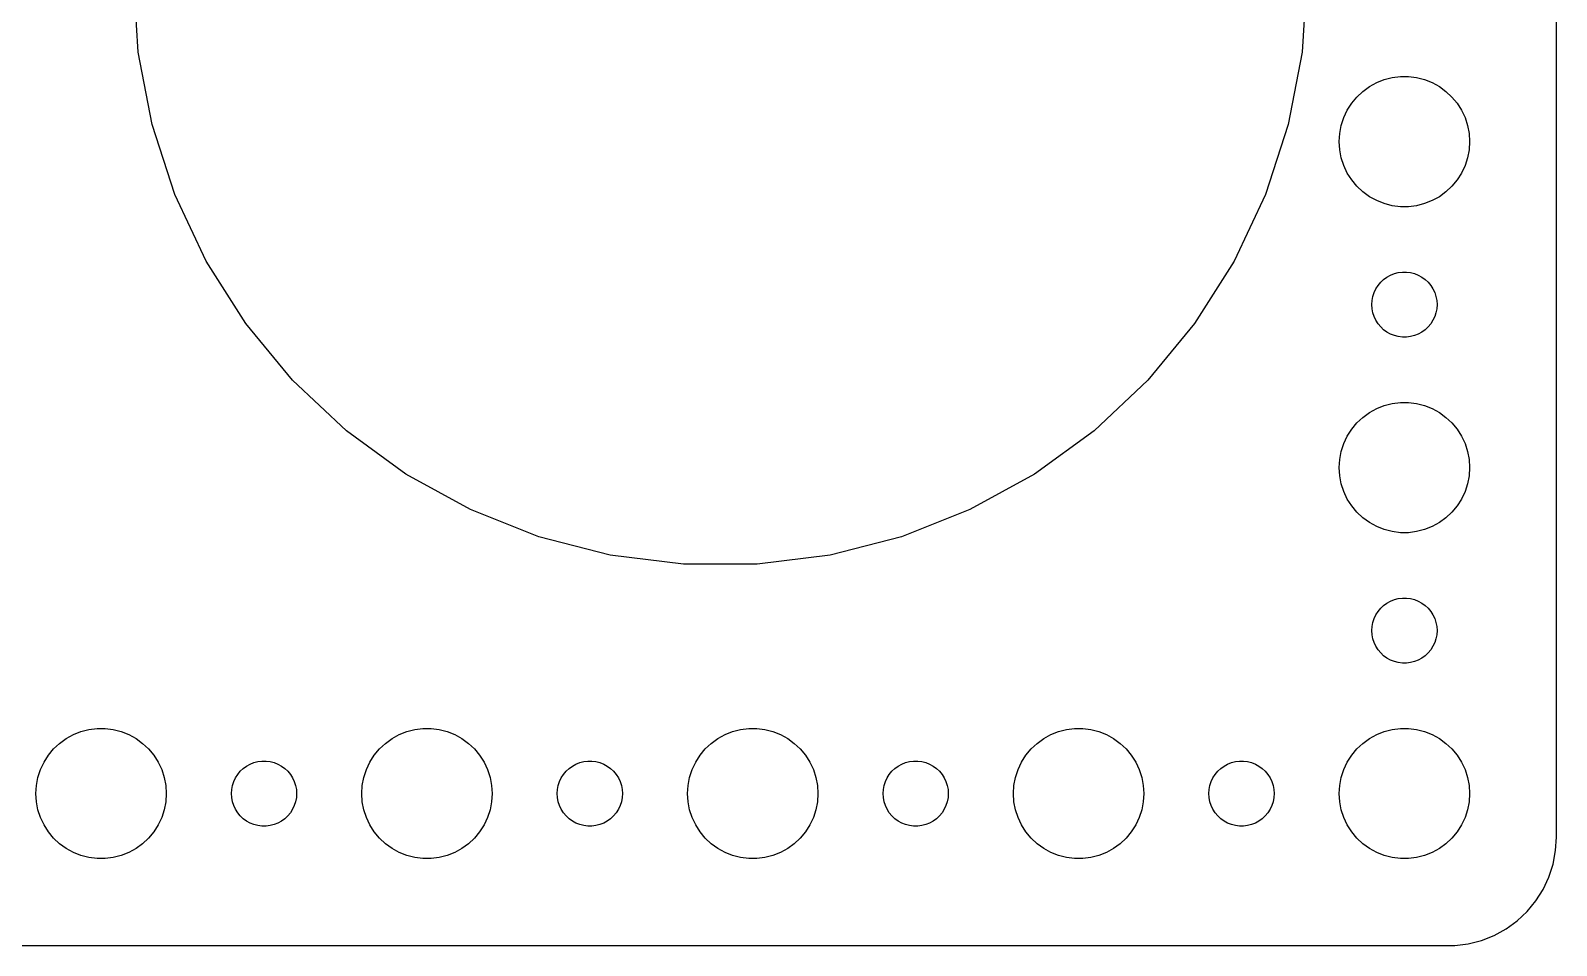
# Model space of a CAD drawing. Header units: metres. Extents: x -127 to 127, y -44 to 44.
# Drawn here: x 56.8 to 127, y -44.5 to -2.4 of the extents above; entities that cross this region are included whole.
import ezdxf

# ---------------------------------------------------------------- set-up
doc = ezdxf.new("R2010")
doc.units = ezdxf.units.M

msp = doc.modelspace()

# ---------------------------------------------------------------- linework, layer by layer
for p, q in [((127, -39.5), (127, 39.5)), ((61.7129, -3.38399), (61.5, 0)), ((115.5, 0), (115.287, -3.38399)), ((62.3483, -6.71461), (61.7129, -3.38399)), ((115.287, -3.38399), (114.652, -6.71461)), ((118.393, -4.96701), (118.723, -4.78551)), ((118.723, -4.78551), (119.073, -4.64682)), ((119.073, -4.64682), (119.438, -4.55313)), ((119.438, -4.55313), (119.812, -4.50591)), ((119.812, -4.50591), (120.188, -4.50591)), ((120.188, -4.50591), (120.562, -4.55313)), ((120.562, -4.55313), (120.927, -4.64682)), ((120.927, -4.64682), (121.277, -4.78551)), ((121.277, -4.78551), (121.607, -4.96701)), ((117.573, -5.73663), (117.813, -5.44635)), ((117.813, -5.44635), (118.088, -5.18845)), ((118.088, -5.18845), (118.393, -4.96701)), ((121.607, -4.96701), (121.912, -5.18845)), ((121.912, -5.18845), (122.187, -5.44635)), ((122.187, -5.44635), (122.427, -5.73663)), ((117.211, -6.39561), (117.371, -6.05473)), ((117.371, -6.05473), (117.573, -5.73663)), ((122.427, -5.73663), (122.629, -6.05473)), ((122.629, -6.05473), (122.789, -6.39561)), ((63.396, -9.93936), (62.3483, -6.71461)), ((114.652, -6.71461), (113.604, -9.93936)), ((117.024, -7.12399), (117.094, -6.75392)), ((117.094, -6.75392), (117.211, -6.39561)), ((122.789, -6.39561), (122.906, -6.75392)), ((122.906, -6.75392), (122.976, -7.12399)), ((117, -7.5), (117.024, -7.12399)), ((117.024, -7.87599), (117, -7.5)), ((122.976, -7.12399), (123, -7.5)), ((123, -7.5), (122.976, -7.87599)), ((117.094, -8.24606), (117.024, -7.87599)), ((117.211, -8.60437), (117.094, -8.24606)), ((122.906, -8.24606), (122.789, -8.60437)), ((122.976, -7.87599), (122.906, -8.24606)), ((117.371, -8.94525), (117.211, -8.60437)), ((117.573, -9.26335), (117.371, -8.94525)), ((122.629, -8.94525), (122.427, -9.26335)), ((122.789, -8.60437), (122.629, -8.94525)), ((117.813, -9.55363), (117.573, -9.26335)), ((118.088, -9.81154), (117.813, -9.55363)), ((118.393, -10.033), (118.088, -9.81154)), ((121.912, -9.81154), (121.607, -10.033)), ((122.187, -9.55363), (121.912, -9.81154)), ((122.427, -9.26335), (122.187, -9.55363)), ((64.8397, -13.0073), (63.396, -9.93936)), ((113.604, -9.93936), (112.16, -13.0073)), ((118.723, -10.2145), (118.393, -10.033)), ((119.073, -10.3532), (118.723, -10.2145)), ((119.438, -10.4469), (119.073, -10.3532)), ((119.812, -10.4941), (119.438, -10.4469)), ((120.188, -10.4941), (119.812, -10.4941)), ((120.562, -10.4469), (120.188, -10.4941)), ((120.927, -10.3532), (120.562, -10.4469)), ((121.277, -10.2145), (120.927, -10.3532)), ((121.607, -10.033), (121.277, -10.2145)), ((66.6565, -15.8702), (64.8397, -13.0073)), ((112.16, -13.0073), (110.343, -15.8702)), ((118.786, -14.1183), (118.907, -13.9732)), ((118.907, -13.9732), (119.044, -13.8442)), ((119.044, -13.8442), (119.196, -13.7335)), ((119.196, -13.7335), (119.361, -13.6427)), ((119.361, -13.6427), (119.536, -13.5734)), ((119.536, -13.5734), (119.719, -13.5266)), ((119.719, -13.5266), (119.906, -13.5029)), ((119.906, -13.5029), (120.094, -13.5029)), ((120.094, -13.5029), (120.281, -13.5266)), ((120.281, -13.5266), (120.464, -13.5734)), ((120.464, -13.5734), (120.639, -13.6427)), ((120.639, -13.6427), (120.804, -13.7335)), ((120.804, -13.7335), (120.956, -13.8442)), ((120.956, -13.8442), (121.093, -13.9732)), ((121.093, -13.9732), (121.214, -14.1183)), ((118.512, -14.812), (118.547, -14.627)), ((118.547, -14.627), (118.605, -14.4478)), ((118.605, -14.4478), (118.686, -14.2774)), ((118.686, -14.2774), (118.786, -14.1183)), ((121.214, -14.1183), (121.314, -14.2774)), ((121.314, -14.2774), (121.395, -14.4478)), ((121.395, -14.4478), (121.453, -14.627)), ((121.453, -14.627), (121.488, -14.812)), ((118.5, -15), (118.512, -14.812)), ((118.512, -15.188), (118.5, -15)), ((118.547, -15.373), (118.512, -15.188)), ((118.605, -15.5522), (118.547, -15.373)), ((121.453, -15.373), (121.395, -15.5522)), ((121.488, -15.188), (121.453, -15.373)), ((121.488, -14.812), (121.5, -15)), ((121.5, -15), (121.488, -15.188)), ((68.8178, -18.4828), (66.6565, -15.8702)), ((110.343, -15.8702), (108.182, -18.4828)), ((118.686, -15.7226), (118.605, -15.5522)), ((118.786, -15.8817), (118.686, -15.7226)), ((118.907, -16.0268), (118.786, -15.8817)), ((119.044, -16.1558), (118.907, -16.0268)), ((119.196, -16.2665), (119.044, -16.1558)), ((120.956, -16.1558), (120.804, -16.2665)), ((121.093, -16.0268), (120.956, -16.1558)), ((121.214, -15.8817), (121.093, -16.0268)), ((121.314, -15.7226), (121.214, -15.8817)), ((121.395, -15.5522), (121.314, -15.7226)), ((119.361, -16.3572), (119.196, -16.2665)), ((119.536, -16.4266), (119.361, -16.3572)), ((119.719, -16.4734), (119.536, -16.4266)), ((119.906, -16.497), (119.719, -16.4734)), ((120.094, -16.497), (119.906, -16.497)), ((120.281, -16.4734), (120.094, -16.497)), ((120.464, -16.4266), (120.281, -16.4734)), ((120.639, -16.3572), (120.464, -16.4266)), ((120.804, -16.2665), (120.639, -16.3572)), ((71.2896, -20.8038), (68.8178, -18.4828)), ((108.182, -18.4828), (105.71, -20.8038)), ((118.723, -19.7855), (119.073, -19.6468)), ((119.073, -19.6468), (119.438, -19.5531)), ((119.438, -19.5531), (119.812, -19.5059)), ((119.812, -19.5059), (120.188, -19.5059)), ((120.188, -19.5059), (120.562, -19.5531)), ((120.562, -19.5531), (120.927, -19.6468)), ((120.927, -19.6468), (121.277, -19.7855)), ((117.813, -20.4464), (118.088, -20.1884)), ((118.088, -20.1884), (118.393, -19.967)), ((118.393, -19.967), (118.723, -19.7855)), ((121.277, -19.7855), (121.607, -19.967)), ((121.607, -19.967), (121.912, -20.1884)), ((121.912, -20.1884), (122.187, -20.4464)), ((74.0327, -22.7968), (71.2896, -20.8038)), ((105.71, -20.8038), (102.967, -22.7968)), ((117.211, -21.3956), (117.371, -21.0547)), ((117.371, -21.0547), (117.573, -20.7366)), ((117.573, -20.7366), (117.813, -20.4464)), ((122.187, -20.4464), (122.427, -20.7366)), ((122.427, -20.7366), (122.629, -21.0547)), ((122.629, -21.0547), (122.789, -21.3956)), ((117.024, -22.124), (117.094, -21.7539)), ((117.094, -21.7539), (117.211, -21.3956)), ((122.789, -21.3956), (122.906, -21.7539)), ((122.906, -21.7539), (122.976, -22.124)), ((117, -22.5), (117.024, -22.124)), ((122.976, -22.124), (123, -22.5)), ((77.004, -24.4303), (74.0327, -22.7968)), ((102.967, -22.7968), (99.996, -24.4303)), ((117.024, -22.876), (117, -22.5)), ((117.094, -23.2461), (117.024, -22.876)), ((122.976, -22.876), (122.906, -23.2461)), ((123, -22.5), (122.976, -22.876)), ((117.211, -23.6044), (117.094, -23.2461)), ((117.371, -23.9453), (117.211, -23.6044)), ((122.789, -23.6044), (122.629, -23.9453)), ((122.906, -23.2461), (122.789, -23.6044)), ((80.1565, -25.6785), (77.004, -24.4303)), ((99.996, -24.4303), (96.8435, -25.6785)), ((117.573, -24.2634), (117.371, -23.9453)), ((117.813, -24.5536), (117.573, -24.2634)), ((118.088, -24.8115), (117.813, -24.5536)), ((122.187, -24.5536), (121.912, -24.8115)), ((122.427, -24.2634), (122.187, -24.5536)), ((122.629, -23.9453), (122.427, -24.2634)), ((118.393, -25.033), (118.088, -24.8115)), ((118.723, -25.2145), (118.393, -25.033)), ((119.073, -25.3532), (118.723, -25.2145)), ((121.277, -25.2145), (120.927, -25.3532)), ((121.607, -25.033), (121.277, -25.2145)), ((121.912, -24.8115), (121.607, -25.033)), ((83.4407, -26.5217), (80.1565, -25.6785)), ((96.8435, -25.6785), (93.5593, -26.5217)), ((119.438, -25.4469), (119.073, -25.3532)), ((119.812, -25.4941), (119.438, -25.4469)), ((120.188, -25.4941), (119.812, -25.4941)), ((120.562, -25.4469), (120.188, -25.4941)), ((120.927, -25.3532), (120.562, -25.4469)), ((86.8047, -26.9467), (83.4407, -26.5217)), ((93.5593, -26.5217), (90.1953, -26.9467)), ((90.1953, -26.9467), (86.8047, -26.9467)), ((119.044, -28.8442), (119.196, -28.7335)), ((119.196, -28.7335), (119.361, -28.6427)), ((119.361, -28.6427), (119.536, -28.5734)), ((119.536, -28.5734), (119.719, -28.5266)), ((119.719, -28.5266), (119.906, -28.503)), ((119.906, -28.503), (120.094, -28.503)), ((120.094, -28.503), (120.281, -28.5266)), ((120.281, -28.5266), (120.464, -28.5734)), ((120.464, -28.5734), (120.639, -28.6427)), ((120.639, -28.6427), (120.804, -28.7335)), ((120.804, -28.7335), (120.956, -28.8442)), ((118.547, -29.627), (118.605, -29.4478)), ((118.605, -29.4478), (118.686, -29.2774)), ((118.686, -29.2774), (118.786, -29.1183)), ((118.786, -29.1183), (118.907, -28.9732)), ((118.907, -28.9732), (119.044, -28.8442)), ((120.956, -28.8442), (121.093, -28.9732)), ((121.093, -28.9732), (121.214, -29.1183)), ((121.214, -29.1183), (121.314, -29.2774)), ((121.314, -29.2774), (121.395, -29.4478)), ((121.395, -29.4478), (121.453, -29.627)), ((118.5, -30), (118.512, -29.812)), ((118.512, -30.188), (118.5, -30)), ((118.512, -29.812), (118.547, -29.627)), ((118.547, -30.373), (118.512, -30.188)), ((121.453, -29.627), (121.488, -29.812)), ((121.488, -30.188), (121.453, -30.373)), ((121.488, -29.812), (121.5, -30)), ((121.5, -30), (121.488, -30.188)), ((118.605, -30.5522), (118.547, -30.373)), ((118.686, -30.7226), (118.605, -30.5522)), ((118.786, -30.8817), (118.686, -30.7226)), ((118.907, -31.0268), (118.786, -30.8817)), ((121.214, -30.8817), (121.093, -31.0268)), ((121.314, -30.7226), (121.214, -30.8817)), ((121.395, -30.5522), (121.314, -30.7226)), ((121.453, -30.373), (121.395, -30.5522)), ((119.044, -31.1558), (118.907, -31.0268)), ((119.196, -31.2665), (119.044, -31.1558)), ((119.361, -31.3572), (119.196, -31.2665)), ((119.536, -31.4266), (119.361, -31.3572)), ((119.719, -31.4734), (119.536, -31.4266)), ((119.906, -31.497), (119.719, -31.4734)), ((120.094, -31.497), (119.906, -31.497)), ((120.281, -31.4734), (120.094, -31.497)), ((120.464, -31.4266), (120.281, -31.4734)), ((120.639, -31.3572), (120.464, -31.4266)), ((120.804, -31.2665), (120.639, -31.3572)), ((120.956, -31.1558), (120.804, -31.2665)), ((121.093, -31.0268), (120.956, -31.1558)), ((58.0877, -35.1885), (58.3925, -34.967)), ((58.3925, -34.967), (58.7227, -34.7855)), ((58.7227, -34.7855), (59.0729, -34.6468)), ((59.0729, -34.6468), (59.4379, -34.5531)), ((59.4379, -34.5531), (59.8116, -34.5059)), ((59.8116, -34.5059), (60.1884, -34.5059)), ((60.1884, -34.5059), (60.5621, -34.5531)), ((60.5621, -34.5531), (60.927, -34.6468)), ((60.927, -34.6468), (61.2773, -34.7855)), ((61.2773, -34.7855), (61.6075, -34.967)), ((61.6075, -34.967), (61.9123, -35.1885)), ((73.0877, -35.1885), (73.3925, -34.967)), ((73.3925, -34.967), (73.7227, -34.7855)), ((73.7227, -34.7855), (74.073, -34.6468)), ((74.073, -34.6468), (74.4379, -34.5531)), ((74.4379, -34.5531), (74.8116, -34.5059)), ((74.8116, -34.5059), (75.1884, -34.5059)), ((75.1884, -34.5059), (75.5621, -34.5531)), ((75.5621, -34.5531), (75.927, -34.6468)), ((75.927, -34.6468), (76.2773, -34.7855)), ((76.2773, -34.7855), (76.6075, -34.967)), ((76.6075, -34.967), (76.9123, -35.1885)), ((88.0877, -35.1885), (88.3925, -34.967)), ((88.3925, -34.967), (88.7227, -34.7855)), ((88.7227, -34.7855), (89.073, -34.6468)), ((89.073, -34.6468), (89.4379, -34.5531)), ((89.4379, -34.5531), (89.8116, -34.5059)), ((89.8116, -34.5059), (90.1884, -34.5059)), ((90.1884, -34.5059), (90.5621, -34.5531)), ((90.5621, -34.5531), (90.927, -34.6468)), ((90.927, -34.6468), (91.2773, -34.7855)), ((91.2773, -34.7855), (91.6075, -34.967)), ((91.6075, -34.967), (91.9123, -35.1885)), ((103.088, -35.1885), (103.393, -34.967)), ((103.393, -34.967), (103.723, -34.7855)), ((103.723, -34.7855), (104.073, -34.6468)), ((104.073, -34.6468), (104.438, -34.5531)), ((104.438, -34.5531), (104.812, -34.5059)), ((104.812, -34.5059), (105.188, -34.5059)), ((105.188, -34.5059), (105.562, -34.5531)), ((105.562, -34.5531), (105.927, -34.6468)), ((105.927, -34.6468), (106.277, -34.7855)), ((106.277, -34.7855), (106.607, -34.967)), ((106.607, -34.967), (106.912, -35.1885)), ((118.088, -35.1885), (118.393, -34.967)), ((118.393, -34.967), (118.723, -34.7855)), ((118.723, -34.7855), (119.073, -34.6468)), ((119.073, -34.6468), (119.438, -34.5531)), ((119.438, -34.5531), (119.812, -34.5059)), ((119.812, -34.5059), (120.188, -34.5059)), ((120.188, -34.5059), (120.562, -34.5531)), ((120.562, -34.5531), (120.927, -34.6468)), ((120.927, -34.6468), (121.277, -34.7855)), ((121.277, -34.7855), (121.607, -34.967)), ((121.607, -34.967), (121.912, -35.1885)), ((57.3711, -36.0547), (57.5729, -35.7366)), ((57.5729, -35.7366), (57.8131, -35.4464)), ((57.8131, -35.4464), (58.0877, -35.1885)), ((61.9123, -35.1885), (62.1869, -35.4464)), ((62.1869, -35.4464), (62.427, -35.7366)), ((62.427, -35.7366), (62.6289, -36.0547)), ((72.3711, -36.0547), (72.573, -35.7366)), ((72.573, -35.7366), (72.8131, -35.4464)), ((72.8131, -35.4464), (73.0877, -35.1885)), ((76.9123, -35.1885), (77.1869, -35.4464)), ((77.1869, -35.4464), (77.427, -35.7366)), ((77.427, -35.7366), (77.6289, -36.0547)), ((87.3711, -36.0547), (87.573, -35.7366)), ((87.573, -35.7366), (87.8131, -35.4464)), ((87.8131, -35.4464), (88.0877, -35.1885)), ((91.9123, -35.1885), (92.1869, -35.4464)), ((92.1869, -35.4464), (92.427, -35.7366)), ((92.427, -35.7366), (92.6289, -36.0547)), ((102.371, -36.0547), (102.573, -35.7366)), ((102.573, -35.7366), (102.813, -35.4464)), ((102.813, -35.4464), (103.088, -35.1885)), ((106.912, -35.1885), (107.187, -35.4464)), ((107.187, -35.4464), (107.427, -35.7366)), ((107.427, -35.7366), (107.629, -36.0547)), ((117.371, -36.0547), (117.573, -35.7366)), ((117.573, -35.7366), (117.813, -35.4464)), ((117.813, -35.4464), (118.088, -35.1885)), ((121.912, -35.1885), (122.187, -35.4464)), ((122.187, -35.4464), (122.427, -35.7366)), ((122.427, -35.7366), (122.629, -36.0547)), ((57.0942, -36.7539), (57.2107, -36.3956)), ((57.2107, -36.3956), (57.3711, -36.0547)), ((62.6289, -36.0547), (62.7893, -36.3956)), ((62.7893, -36.3956), (62.9057, -36.7539)), ((66.2865, -36.6183), (66.4065, -36.4732)), ((66.4065, -36.4732), (66.5439, -36.3442)), ((66.5439, -36.3442), (66.6963, -36.2335)), ((66.6963, -36.2335), (66.8613, -36.1428)), ((66.8613, -36.1428), (67.0365, -36.0734)), ((67.0365, -36.0734), (67.2189, -36.0266)), ((67.2189, -36.0266), (67.4058, -36.003)), ((67.4058, -36.003), (67.5942, -36.003)), ((67.5942, -36.003), (67.7811, -36.0266)), ((67.7811, -36.0266), (67.9635, -36.0734)), ((67.9635, -36.0734), (68.1387, -36.1428)), ((68.1387, -36.1428), (68.3037, -36.2335)), ((68.3037, -36.2335), (68.4561, -36.3442)), ((68.4561, -36.3442), (68.5934, -36.4732)), ((68.5934, -36.4732), (68.7135, -36.6183)), ((72.0943, -36.7539), (72.2107, -36.3956)), ((72.2107, -36.3956), (72.3711, -36.0547)), ((77.6289, -36.0547), (77.7893, -36.3956)), ((77.7893, -36.3956), (77.9057, -36.7539)), ((81.2865, -36.6183), (81.4065, -36.4732)), ((81.4065, -36.4732), (81.5439, -36.3442)), ((81.5439, -36.3442), (81.6963, -36.2335)), ((81.6963, -36.2335), (81.8613, -36.1428)), ((81.8613, -36.1428), (82.0365, -36.0734)), ((82.0365, -36.0734), (82.2189, -36.0266)), ((82.2189, -36.0266), (82.4058, -36.003)), ((82.4058, -36.003), (82.5942, -36.003)), ((82.5942, -36.003), (82.7811, -36.0266)), ((82.7811, -36.0266), (82.9635, -36.0734)), ((82.9635, -36.0734), (83.1387, -36.1428)), ((83.1387, -36.1428), (83.3037, -36.2335)), ((83.3037, -36.2335), (83.4561, -36.3442)), ((83.4561, -36.3442), (83.5934, -36.4732)), ((83.5934, -36.4732), (83.7135, -36.6183)), ((87.0943, -36.7539), (87.2107, -36.3956)), ((87.2107, -36.3956), (87.3711, -36.0547)), ((92.6289, -36.0547), (92.7893, -36.3956)), ((92.7893, -36.3956), (92.9057, -36.7539)), ((96.2865, -36.6183), (96.4065, -36.4732)), ((96.4065, -36.4732), (96.5439, -36.3442)), ((96.5439, -36.3442), (96.6963, -36.2335)), ((96.6963, -36.2335), (96.8613, -36.1428)), ((96.8613, -36.1428), (97.0365, -36.0734)), ((97.0365, -36.0734), (97.2189, -36.0266)), ((97.2189, -36.0266), (97.4058, -36.003)), ((97.4058, -36.003), (97.5942, -36.003)), ((97.5942, -36.003), (97.7811, -36.0266)), ((97.7811, -36.0266), (97.9635, -36.0734)), ((97.9635, -36.0734), (98.1387, -36.1428)), ((98.1387, -36.1428), (98.3037, -36.2335)), ((98.3037, -36.2335), (98.4561, -36.3442)), ((98.4561, -36.3442), (98.5934, -36.4732)), ((98.5934, -36.4732), (98.7135, -36.6183)), ((102.094, -36.7539), (102.211, -36.3956)), ((102.211, -36.3956), (102.371, -36.0547)), ((107.629, -36.0547), (107.789, -36.3956)), ((107.789, -36.3956), (107.906, -36.7539)), ((111.286, -36.6183), (111.407, -36.4732)), ((111.407, -36.4732), (111.544, -36.3442)), ((111.544, -36.3442), (111.696, -36.2335)), ((111.696, -36.2335), (111.861, -36.1428)), ((111.861, -36.1428), (112.036, -36.0734)), ((112.036, -36.0734), (112.219, -36.0266)), ((112.219, -36.0266), (112.406, -36.003)), ((112.406, -36.003), (112.594, -36.003)), ((112.594, -36.003), (112.781, -36.0266)), ((112.781, -36.0266), (112.964, -36.0734)), ((112.964, -36.0734), (113.139, -36.1428)), ((113.139, -36.1428), (113.304, -36.2335)), ((113.304, -36.2335), (113.456, -36.3442)), ((113.456, -36.3442), (113.593, -36.4732)), ((113.593, -36.4732), (113.714, -36.6183)), ((117.094, -36.7539), (117.211, -36.3956)), ((117.211, -36.3956), (117.371, -36.0547)), ((122.629, -36.0547), (122.789, -36.3956)), ((122.789, -36.3956), (122.906, -36.7539)), ((57, -37.5), (57.0237, -37.124)), ((57.0237, -37.124), (57.0942, -36.7539)), ((62.9057, -36.7539), (62.9763, -37.124)), ((62.9763, -37.124), (63, -37.5)), ((66.0118, -37.312), (66.0471, -37.127)), ((66.0471, -37.127), (66.1053, -36.9478)), ((66.1053, -36.9478), (66.1855, -36.7774)), ((66.1855, -36.7774), (66.2865, -36.6183)), ((68.7135, -36.6183), (68.8145, -36.7774)), ((68.8145, -36.7774), (68.8947, -36.9478)), ((68.8947, -36.9478), (68.9529, -37.127)), ((68.9529, -37.127), (68.9882, -37.312)), ((72, -37.5), (72.0237, -37.124)), ((72.0237, -37.124), (72.0943, -36.7539)), ((77.9057, -36.7539), (77.9763, -37.124)), ((77.9763, -37.124), (78, -37.5)), ((81.0118, -37.312), (81.0471, -37.127)), ((81.0471, -37.127), (81.1053, -36.9478)), ((81.1053, -36.9478), (81.1855, -36.7774)), ((81.1855, -36.7774), (81.2865, -36.6183)), ((83.7135, -36.6183), (83.8145, -36.7774)), ((83.8145, -36.7774), (83.8947, -36.9478)), ((83.8947, -36.9478), (83.9529, -37.127)), ((83.9529, -37.127), (83.9882, -37.312)), ((87, -37.5), (87.0237, -37.124)), ((87.0237, -37.124), (87.0943, -36.7539)), ((92.9057, -36.7539), (92.9763, -37.124)), ((92.9763, -37.124), (93, -37.5)), ((96.0118, -37.312), (96.0471, -37.127)), ((96.0471, -37.127), (96.1053, -36.9478)), ((96.1053, -36.9478), (96.1855, -36.7774)), ((96.1855, -36.7774), (96.2865, -36.6183)), ((98.7135, -36.6183), (98.8145, -36.7774)), ((98.8145, -36.7774), (98.8947, -36.9478)), ((98.8947, -36.9478), (98.9529, -37.127)), ((98.9529, -37.127), (98.9882, -37.312)), ((102, -37.5), (102.024, -37.124)), ((102.024, -37.124), (102.094, -36.7539)), ((107.906, -36.7539), (107.976, -37.124)), ((107.976, -37.124), (108, -37.5)), ((111.012, -37.312), (111.047, -37.127)), ((111.047, -37.127), (111.105, -36.9478)), ((111.105, -36.9478), (111.186, -36.7774)), ((111.186, -36.7774), (111.286, -36.6183)), ((113.714, -36.6183), (113.814, -36.7774)), ((113.814, -36.7774), (113.895, -36.9478)), ((113.895, -36.9478), (113.953, -37.127)), ((113.953, -37.127), (113.988, -37.312)), ((117, -37.5), (117.024, -37.124)), ((117.024, -37.124), (117.094, -36.7539)), ((122.906, -36.7539), (122.976, -37.124)), ((122.976, -37.124), (123, -37.5)), ((57.0237, -37.876), (57, -37.5)), ((57.0942, -38.2461), (57.0237, -37.876)), ((62.9763, -37.876), (62.9057, -38.2461)), ((63, -37.5), (62.9763, -37.876)), ((66, -37.5), (66.0118, -37.312)), ((66.0118, -37.688), (66, -37.5)), ((66.0471, -37.873), (66.0118, -37.688)), ((66.1053, -38.0522), (66.0471, -37.873)), ((68.9529, -37.873), (68.8947, -38.0522)), ((68.9882, -37.688), (68.9529, -37.873)), ((68.9882, -37.312), (69, -37.5)), ((69, -37.5), (68.9882, -37.688)), ((72.0237, -37.876), (72, -37.5)), ((72.0943, -38.2461), (72.0237, -37.876)), ((77.9763, -37.876), (77.9057, -38.2461)), ((78, -37.5), (77.9763, -37.876)), ((81, -37.5), (81.0118, -37.312)), ((81.0118, -37.688), (81, -37.5)), ((81.0471, -37.873), (81.0118, -37.688)), ((81.1053, -38.0522), (81.0471, -37.873)), ((83.9529, -37.873), (83.8947, -38.0522)), ((83.9882, -37.688), (83.9529, -37.873)), ((83.9882, -37.312), (84, -37.5)), ((84, -37.5), (83.9882, -37.688)), ((87.0237, -37.876), (87, -37.5)), ((87.0943, -38.2461), (87.0237, -37.876)), ((92.9763, -37.876), (92.9057, -38.2461)), ((93, -37.5), (92.9763, -37.876)), ((96, -37.5), (96.0118, -37.312)), ((96.0118, -37.688), (96, -37.5)), ((96.0471, -37.873), (96.0118, -37.688)), ((96.1053, -38.0522), (96.0471, -37.873)), ((98.9529, -37.873), (98.8947, -38.0522)), ((98.9882, -37.688), (98.9529, -37.873)), ((98.9882, -37.312), (99, -37.5)), ((99, -37.5), (98.9882, -37.688)), ((102.024, -37.876), (102, -37.5)), ((102.094, -38.2461), (102.024, -37.876)), ((107.976, -37.876), (107.906, -38.2461)), ((108, -37.5), (107.976, -37.876)), ((111, -37.5), (111.012, -37.312)), ((111.012, -37.688), (111, -37.5)), ((111.047, -37.873), (111.012, -37.688)), ((111.105, -38.0522), (111.047, -37.873)), ((113.953, -37.873), (113.895, -38.0522)), ((113.988, -37.688), (113.953, -37.873)), ((113.988, -37.312), (114, -37.5)), ((114, -37.5), (113.988, -37.688)), ((117.024, -37.876), (117, -37.5)), ((117.094, -38.2461), (117.024, -37.876)), ((122.976, -37.876), (122.906, -38.2461)), ((123, -37.5), (122.976, -37.876)), ((57.2107, -38.6044), (57.0942, -38.2461)), ((57.3711, -38.9453), (57.2107, -38.6044)), ((62.7893, -38.6044), (62.6289, -38.9453)), ((62.9057, -38.2461), (62.7893, -38.6044)), ((66.1855, -38.2226), (66.1053, -38.0522)), ((66.2865, -38.3817), (66.1855, -38.2226)), ((66.4065, -38.5268), (66.2865, -38.3817)), ((66.5439, -38.6558), (66.4065, -38.5268)), ((68.5934, -38.5268), (68.4561, -38.6558)), ((68.7135, -38.3817), (68.5934, -38.5268)), ((68.8145, -38.2226), (68.7135, -38.3817)), ((68.8947, -38.0522), (68.8145, -38.2226)), ((72.2107, -38.6044), (72.0943, -38.2461)), ((72.3711, -38.9453), (72.2107, -38.6044)), ((77.7893, -38.6044), (77.6289, -38.9453)), ((77.9057, -38.2461), (77.7893, -38.6044)), ((81.1855, -38.2226), (81.1053, -38.0522)), ((81.2865, -38.3817), (81.1855, -38.2226)), ((81.4065, -38.5268), (81.2865, -38.3817)), ((81.5439, -38.6558), (81.4065, -38.5268)), ((83.5934, -38.5268), (83.4561, -38.6558)), ((83.7135, -38.3817), (83.5934, -38.5268)), ((83.8145, -38.2226), (83.7135, -38.3817)), ((83.8947, -38.0522), (83.8145, -38.2226)), ((87.2107, -38.6044), (87.0943, -38.2461)), ((87.3711, -38.9453), (87.2107, -38.6044)), ((92.7893, -38.6044), (92.6289, -38.9453)), ((92.9057, -38.2461), (92.7893, -38.6044)), ((96.1855, -38.2226), (96.1053, -38.0522)), ((96.2865, -38.3817), (96.1855, -38.2226)), ((96.4065, -38.5268), (96.2865, -38.3817)), ((96.5439, -38.6558), (96.4065, -38.5268)), ((98.5934, -38.5268), (98.4561, -38.6558)), ((98.7135, -38.3817), (98.5934, -38.5268)), ((98.8145, -38.2226), (98.7135, -38.3817)), ((98.8947, -38.0522), (98.8145, -38.2226)), ((102.211, -38.6044), (102.094, -38.2461)), ((102.371, -38.9453), (102.211, -38.6044)), ((107.789, -38.6044), (107.629, -38.9453)), ((107.906, -38.2461), (107.789, -38.6044)), ((111.186, -38.2226), (111.105, -38.0522)), ((111.286, -38.3817), (111.186, -38.2226)), ((111.407, -38.5268), (111.286, -38.3817)), ((111.544, -38.6558), (111.407, -38.5268)), ((113.593, -38.5268), (113.456, -38.6558)), ((113.714, -38.3817), (113.593, -38.5268)), ((113.814, -38.2226), (113.714, -38.3817)), ((113.895, -38.0522), (113.814, -38.2226)), ((117.211, -38.6044), (117.094, -38.2461)), ((117.371, -38.9453), (117.211, -38.6044)), ((122.789, -38.6044), (122.629, -38.9453)), ((122.906, -38.2461), (122.789, -38.6044)), ((57.5729, -39.2634), (57.3711, -38.9453)), ((57.8131, -39.5536), (57.5729, -39.2634)), ((62.427, -39.2634), (62.1869, -39.5536)), ((62.6289, -38.9453), (62.427, -39.2634)), ((66.6963, -38.7665), (66.5439, -38.6558)), ((66.8613, -38.8572), (66.6963, -38.7665)), ((67.0365, -38.9266), (66.8613, -38.8572)), ((67.2189, -38.9734), (67.0365, -38.9266)), ((67.4058, -38.997), (67.2189, -38.9734)), ((67.5942, -38.997), (67.4058, -38.997)), ((67.7811, -38.9734), (67.5942, -38.997)), ((67.9635, -38.9266), (67.7811, -38.9734)), ((68.1387, -38.8572), (67.9635, -38.9266)), ((68.3037, -38.7665), (68.1387, -38.8572)), ((68.4561, -38.6558), (68.3037, -38.7665)), ((72.573, -39.2634), (72.3711, -38.9453)), ((72.8131, -39.5536), (72.573, -39.2634)), ((77.427, -39.2634), (77.1869, -39.5536)), ((77.6289, -38.9453), (77.427, -39.2634)), ((81.6963, -38.7665), (81.5439, -38.6558)), ((81.8613, -38.8572), (81.6963, -38.7665)), ((82.0365, -38.9266), (81.8613, -38.8572)), ((82.2189, -38.9734), (82.0365, -38.9266)), ((82.4058, -38.997), (82.2189, -38.9734)), ((82.5942, -38.997), (82.4058, -38.997)), ((82.7811, -38.9734), (82.5942, -38.997)), ((82.9635, -38.9266), (82.7811, -38.9734)), ((83.1387, -38.8572), (82.9635, -38.9266)), ((83.3037, -38.7665), (83.1387, -38.8572)), ((83.4561, -38.6558), (83.3037, -38.7665)), ((87.573, -39.2634), (87.3711, -38.9453)), ((87.8131, -39.5536), (87.573, -39.2634)), ((92.427, -39.2634), (92.1869, -39.5536)), ((92.6289, -38.9453), (92.427, -39.2634)), ((96.6963, -38.7665), (96.5439, -38.6558)), ((96.8613, -38.8572), (96.6963, -38.7665)), ((97.0365, -38.9266), (96.8613, -38.8572)), ((97.2189, -38.9734), (97.0365, -38.9266)), ((97.4058, -38.997), (97.2189, -38.9734)), ((97.5942, -38.997), (97.4058, -38.997)), ((97.7811, -38.9734), (97.5942, -38.997)), ((97.9635, -38.9266), (97.7811, -38.9734)), ((98.1387, -38.8572), (97.9635, -38.9266)), ((98.3037, -38.7665), (98.1387, -38.8572)), ((98.4561, -38.6558), (98.3037, -38.7665)), ((102.573, -39.2634), (102.371, -38.9453)), ((102.813, -39.5536), (102.573, -39.2634)), ((107.427, -39.2634), (107.187, -39.5536)), ((107.629, -38.9453), (107.427, -39.2634)), ((111.696, -38.7665), (111.544, -38.6558)), ((111.861, -38.8572), (111.696, -38.7665)), ((112.036, -38.9266), (111.861, -38.8572)), ((112.219, -38.9734), (112.036, -38.9266)), ((112.406, -38.997), (112.219, -38.9734)), ((112.594, -38.997), (112.406, -38.997)), ((112.781, -38.9734), (112.594, -38.997)), ((112.964, -38.9266), (112.781, -38.9734)), ((113.139, -38.8572), (112.964, -38.9266)), ((113.304, -38.7665), (113.139, -38.8572)), ((113.456, -38.6558), (113.304, -38.7665)), ((117.573, -39.2634), (117.371, -38.9453)), ((117.813, -39.5536), (117.573, -39.2634)), ((122.427, -39.2634), (122.187, -39.5536)), ((122.629, -38.9453), (122.427, -39.2634)), ((58.0877, -39.8115), (57.8131, -39.5536)), ((58.3925, -40.033), (58.0877, -39.8115)), ((58.7227, -40.2145), (58.3925, -40.033)), ((61.6075, -40.033), (61.2773, -40.2145)), ((61.9123, -39.8115), (61.6075, -40.033)), ((62.1869, -39.5536), (61.9123, -39.8115)), ((73.0877, -39.8115), (72.8131, -39.5536)), ((73.3925, -40.033), (73.0877, -39.8115)), ((73.7227, -40.2145), (73.3925, -40.033)), ((76.6075, -40.033), (76.2773, -40.2145)), ((76.9123, -39.8115), (76.6075, -40.033)), ((77.1869, -39.5536), (76.9123, -39.8115)), ((88.0877, -39.8115), (87.8131, -39.5536)), ((88.3925, -40.033), (88.0877, -39.8115)), ((88.7227, -40.2145), (88.3925, -40.033)), ((91.6075, -40.033), (91.2773, -40.2145)), ((91.9123, -39.8115), (91.6075, -40.033)), ((92.1869, -39.5536), (91.9123, -39.8115)), ((103.088, -39.8115), (102.813, -39.5536)), ((103.393, -40.033), (103.088, -39.8115)), ((103.723, -40.2145), (103.393, -40.033)), ((106.607, -40.033), (106.277, -40.2145)), ((106.912, -39.8115), (106.607, -40.033)), ((107.187, -39.5536), (106.912, -39.8115)), ((118.088, -39.8115), (117.813, -39.5536)), ((118.393, -40.033), (118.088, -39.8115)), ((118.723, -40.2145), (118.393, -40.033)), ((121.607, -40.033), (121.277, -40.2145)), ((121.912, -39.8115), (121.607, -40.033)), ((122.187, -39.5536), (121.912, -39.8115)), ((126.961, -40.1267), (127, -39.5)), ((59.0729, -40.3532), (58.7227, -40.2145)), ((59.4379, -40.4469), (59.0729, -40.3532)), ((59.8116, -40.4941), (59.4379, -40.4469)), ((60.1884, -40.4941), (59.8116, -40.4941)), ((60.5621, -40.4469), (60.1884, -40.4941)), ((60.927, -40.3532), (60.5621, -40.4469)), ((61.2773, -40.2145), (60.927, -40.3532)), ((74.073, -40.3532), (73.7227, -40.2145)), ((74.4379, -40.4469), (74.073, -40.3532)), ((74.8116, -40.4941), (74.4379, -40.4469)), ((75.1884, -40.4941), (74.8116, -40.4941)), ((75.5621, -40.4469), (75.1884, -40.4941)), ((75.927, -40.3532), (75.5621, -40.4469)), ((76.2773, -40.2145), (75.927, -40.3532)), ((89.073, -40.3532), (88.7227, -40.2145)), ((89.4379, -40.4469), (89.073, -40.3532)), ((89.8116, -40.4941), (89.4379, -40.4469)), ((90.1884, -40.4941), (89.8116, -40.4941)), ((90.5621, -40.4469), (90.1884, -40.4941)), ((90.927, -40.3532), (90.5621, -40.4469)), ((91.2773, -40.2145), (90.927, -40.3532)), ((104.073, -40.3532), (103.723, -40.2145)), ((104.438, -40.4469), (104.073, -40.3532)), ((104.812, -40.4941), (104.438, -40.4469)), ((105.188, -40.4941), (104.812, -40.4941)), ((105.562, -40.4469), (105.188, -40.4941)), ((105.927, -40.3532), (105.562, -40.4469)), ((106.277, -40.2145), (105.927, -40.3532)), ((119.073, -40.3532), (118.723, -40.2145)), ((119.438, -40.4469), (119.073, -40.3532)), ((119.812, -40.4941), (119.438, -40.4469)), ((120.188, -40.4941), (119.812, -40.4941)), ((120.562, -40.4469), (120.188, -40.4941)), ((120.927, -40.3532), (120.562, -40.4469)), ((121.277, -40.2145), (120.927, -40.3532)), ((126.649, -41.3406), (126.843, -40.7434)), ((126.843, -40.7434), (126.961, -40.1267)), ((126.382, -41.9088), (126.649, -41.3406)), ((126.045, -42.4389), (126.382, -41.9088)), ((125.645, -42.9227), (126.045, -42.4389)), ((124.679, -43.7216), (125.187, -43.3526)), ((125.187, -43.3526), (125.645, -42.9227)), ((122.937, -44.4114), (123.545, -44.2553)), ((123.545, -44.2553), (124.129, -44.0241)), ((124.129, -44.0241), (124.679, -43.7216)), ((-122.314, -44.4901), (122.314, -44.4901)), ((122.314, -44.4901), (122.937, -44.4114))]:
    msp.add_line(p, q)

doc.saveas('drawing.dxf')
